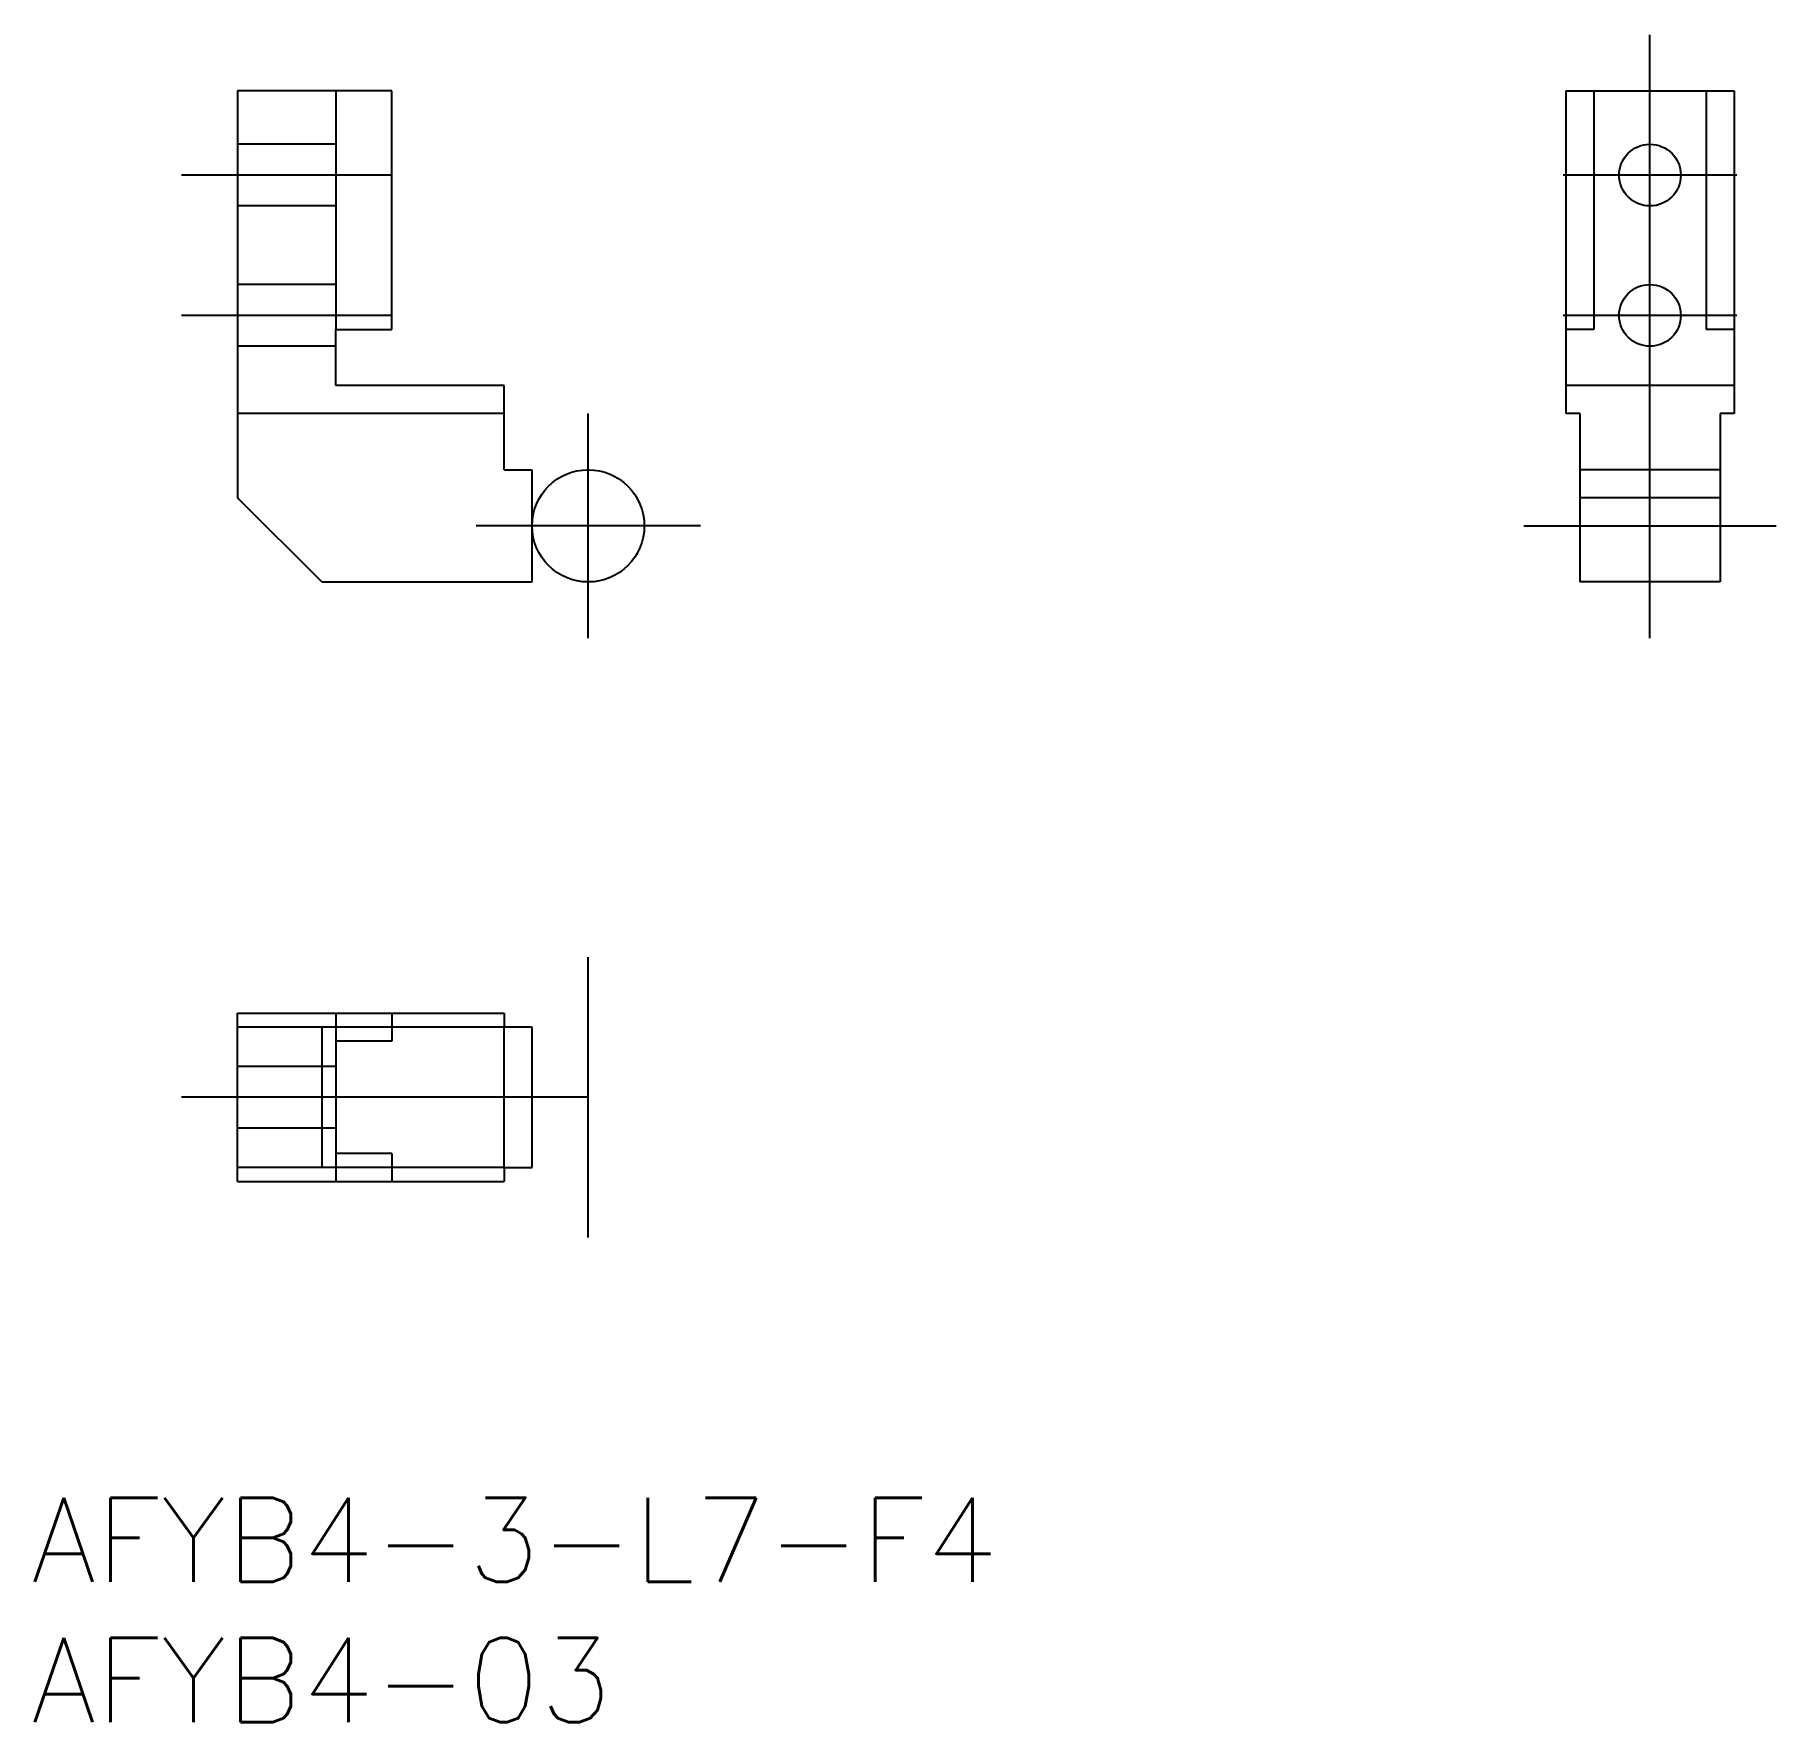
# Model space of a CAD drawing. Extents: x -19.7 to 42.4, y -42.6 to 17.5.
import ezdxf

# ---------------------------------------------------------------- set-up
doc = ezdxf.new("R2010")
doc.units = 0
for name, pattern in [('CENTER', [50.8, 31.75, -6.35, 6.35, -6.35]), ('DASHED', [19.05, 12.7, -6.35]), ('PHANTOM', [63.5, 31.75, -6.35, 6.35, -6.35, 6.35, -6.35])]:
    doc.linetypes.add(name, pattern=pattern)
doc.layers.get('0').update_dxf_attribs({"linetype": 'CONTINUOUS'})
doc.layers.add('CENTER', color=1, linetype='CENTER')
doc.styles.get("Standard").update_dxf_attribs({"font": 'txt.shx', "height": 3, "bigfont": 'bigfont.shx'})

msp = doc.modelspace()

# ---------------------------------------------------------------- linework, layer by layer
at = {"color": 7, "linetype": 'CONTINUOUS'}
for p, q in [((-12.5, 15.5), (-12.5, 1)), ((-7, 15.5), (-12.5, 15.5)), ((-7, 7), (-7, 15.5)), ((34.855, 15.5), (40.855, 15.5)), ((34.855, 15.5), (34.855, 4)), ((35.855, 15.5), (35.855, 7)), ((39.855, 15.5), (39.855, 7)), ((40.855, 15.5), (40.855, 4)), ((-9, 7), (-7, 7)), ((-9, 5), (-9, 7)), ((35.855, 7), (34.855, 7)), ((40.855, 7), (39.855, 7)), ((-3, 5), (-9, 5)), ((-3, 2), (-3, 5)), ((40.855, 5), (34.855, 5)), ((-3, 4), (-12.5, 4)), ((35.355, 4), (34.855, 4)), ((35.355, 4), (35.355, -2)), ((40.355, 4), (40.355, -2)), ((40.855, 4), (40.355, 4)), ((-3, 2), (-2, 2)), ((-2, -2), (-2, 2)), ((40.355, 2), (35.355, 2)), ((-9.5, -2), (-12.5, 1)), ((-9.5, -2), (-2, -2)), ((40.355, -2), (35.355, -2)), ((-12.5, -17.367), (-3, -17.367)), ((-12.5, -23.367), (-12.5, -17.367)), ((-3, -17.367), (-3, -17.867)), ((-3, -17.867), (-12.5, -17.867)), ((-9.5, -17.867), (-9.5, -22.867)), ((-2, -17.867), (-3, -17.867)), ((-2, -22.867), (-2, -17.867)), ((-3, -22.867), (-12.5, -22.867)), ((-3, -22.867), (-2, -22.867)), ((-3, -22.867), (-3, -23.367)), ((-12.5, -23.367), (-3, -23.367))]:
    msp.add_line(p, q, dxfattribs=at)
at = {"color": 3, "linetype": 'DASHED'}
for p, q in [((-9, 15.5), (-9, 7)), ((-9, 13.6), (-12.5, 13.6)), ((-9, 11.4), (-12.5, 11.4)), ((-9, 8.6), (-12.5, 8.6)), ((-9, 6.4), (-12.5, 6.4)), ((40.355, 1), (35.355, 1)), ((-9, -17.367), (-9, -18.367)), ((-7, -17.367), (-7, -18.367)), ((-3, -22.867), (-3, -17.867)), ((-7, -18.367), (-9, -18.367)), ((-9, -18.367), (-9, -22.367)), ((-9, -19.267), (-12.5, -19.267)), ((-9, -21.467), (-12.5, -21.467)), ((-7, -22.367), (-9, -22.367)), ((-9, -22.367), (-9, -23.367)), ((-7, -22.367), (-7, -23.367))]:
    msp.add_line(p, q, dxfattribs=at)
at = {"color": 7, "linetype": 'CONTINUOUS'}
for centre in [(37.855, 12.5), (37.855, 7.5)]:
    msp.add_circle(centre, 1.1, dxfattribs=at)
at = {"color": 3, "linetype": 'PHANTOM'}
msp.add_circle((0, 0), 2, dxfattribs=at)
at = {"layer": 'CENTER', "color": 1, "linetype": 'CENTER'}
for p, q in [((37.855, -4), (37.855, 17.5)), ((-7, 12.5), (-14.5, 12.5)), ((40.955, 12.5), (34.755, 12.5)), ((-7, 7.5), (-14.5, 7.5)), ((40.955, 7.5), (34.755, 7.5)), ((0, -4), (0, 4)), ((4, 0), (-4, 0)), ((33.355, 0), (42.355, 0)), ((0, -25.367), (0, -15.367)), ((0, -20.367), (-14.5, -20.367))]:
    msp.add_line(p, q, dxfattribs=at)

# ---------------------------------------------------------------- texts
at = {"color": 7, "linetype": 'CONTINUOUS'}
for s, p in [('AFYB4-3-L7-F4', (-19.86, -37.638)), ('AFYB4-03', (-19.86, -42.638))]:
    msp.add_text(s, height=3, dxfattribs=at).set_placement(p)

doc.saveas('drawing.dxf')
